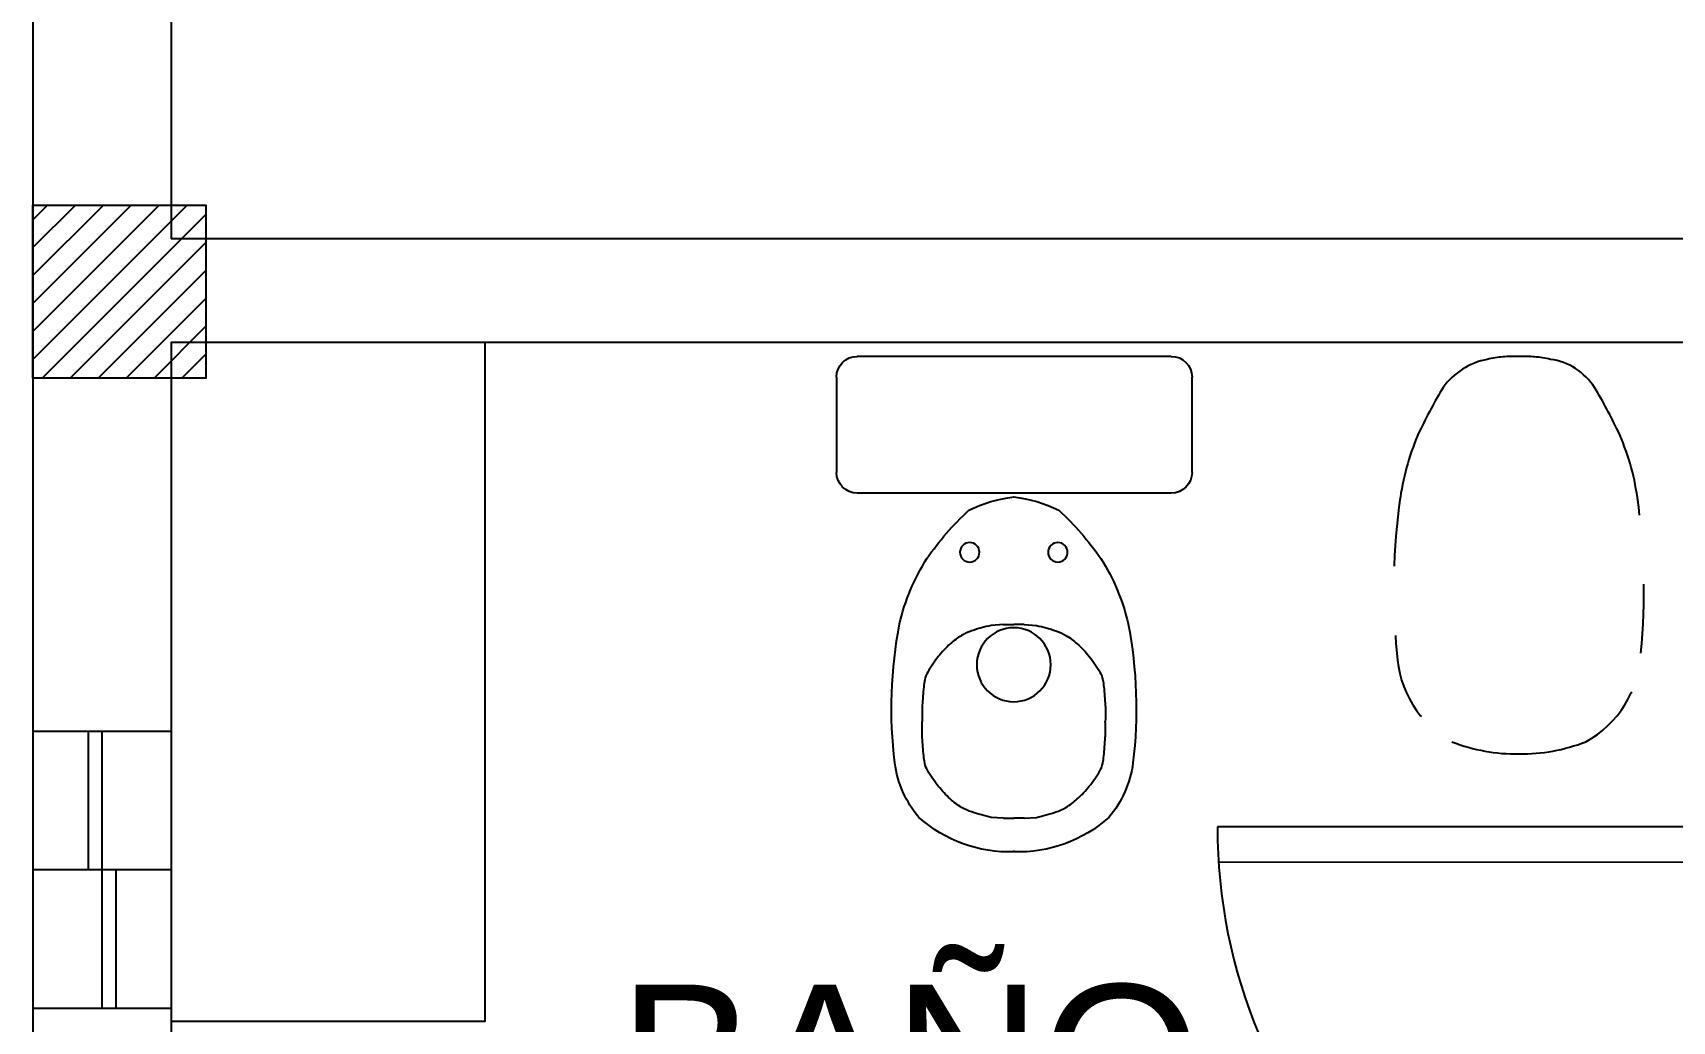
# Model space of a CAD drawing. Header units: millimetres. Extents: x 2359 to 2651, y 2020 to 2122.
# Drawn here: x 2465.698 to 2468.067, y 2094.009 to 2095.437 of the extents above; entities that cross this region are included whole.
import ezdxf
from ezdxf.enums import TextEntityAlignment as Align

# ---------------------------------------------------------------- set-up
doc = ezdxf.new("R2010")
doc.units = ezdxf.units.MM
doc.linetypes.add('DASHED', pattern=[0.75, 0.5, -0.25])
doc.layers.get('0').update_dxf_attribs({"color": 4})
for name, color, linetype in [('CARP-MARCO-PUERTAS', 102, 'Continuous'), ('columnas', 254, 'Continuous'), ('hº aº', 251, 'Continuous'), ('SANIT-DET', 1, 'Continuous')]:
    doc.layers.add(name, color=color, linetype=linetype)
doc.styles.add('ROMANS', font='arial.ttf')
doc.styles.get("Standard").update_dxf_attribs({"font": 'arial.ttf'})

# ---------------------------------------------------------------- blocks, each defined once
blk = doc.blocks.new('INODORO1')
for p, q in [((0.2268947455791759, 0.1976352826144923), (-0.2268947455791741, 0.1976352826144914)), ((-0.2568947455791752, 0.0299999999999998), (-0.2568947455791752, 0.1676352826144911)), ((0.2568947455791752, 0.167635282614492), (0.2568947455791735, 0.0299999999999998)), ((0.2268947455791741, 4.440892098500626e-16), (-0.2268947455791741, -4.440892098500626e-16))]:
    blk.add_line(p, q)
blk.add_lwpolyline([(-0.0005633844180774616, 0.7161712261150115, 0.1930226801718256), (-0.1377859485602313, 0.6662818336584151, 0.1455719974197866), (-0.1726869602619221, 0.5875849333428971, 0.07771117987866663), (-0.1657067579215834, 0.3863272866343615, 0.08754434528943882), (-0.1261522779930004, 0.2921490288797267, 0.05522761244933979), (-0.06565719104340317, 0.2224829204036952, 0.0906266329917642), (-0.0006605317703956004, 0.2031312236047971, 0.09105127768544749), (0.06448802340609383, 0.2224829204036952, 0.05522761244934346), (0.1249831103556911, 0.2921490288797267, 0.08754434528944396), (0.1645375902842741, 0.3863272866343615, 0.07771117987867077), (0.1715177926246128, 0.5875849333428971, 0.1455719974197935), (0.136616780922922, 0.6662818336584151, 0.1930226801718327), (-0.0006057832192318813, 0.7161712261150115, 61.25604041911787)], format="xyb", close=True)
for centre, start, end in [((-0.2268947455791741, 0.1676352826144911), 90, 180), ((0.2268947455791759, 0.167635282614492), 0, 90), ((-0.2268947455791741, 0.0299999999999998), 180, 270), ((0.2268947455791741, 0.0299999999999998), 269.9999999999999, 359.9999999999997)]:
    blk.add_arc(centre, 0.03, start, end)
at = {"layer": 'SANIT-DET'}
for points in [[(-0.01557458535687317, 0.6674468157577123), (-0.03342487321750909, 0.6661712260753065, 0.02874743355306019), (-0.06151704522505508, 0.6584443380318883, 0.0524214617765476), (-0.07606373368240593, 0.6517615916990966, 0.05004112851012973), (-0.0925343142549222, 0.6396161613980953, 0.04053820069511076), (-0.1098194982171163, 0.6212238388286642, 0.03630433748716843), (-0.1251615268337956, 0.5988353468078353, 0.08346033554677447), (-0.1293623092635281, 0.5877308195514159, 0.02481232333862293), (-0.1308681500802722, 0.5774550183485696, 0.009630557430263243), (-0.1329155476356032, 0.5507899894662158, 0.01434379524694405), (-0.1331752199795568, 0.5417401210967763, 0.009207642303334207), (-0.1329155476356032, 0.5276404026128241)], [(0.01414402397546155, 0.6674468157577123), (0.03199431183609747, 0.6661712260753065, -0.02874743355306019), (0.06008648384364346, 0.6584443380318883, -0.0524214617765476), (0.07463317230099431, 0.6517615916990966, -0.05004112851012973), (0.09110375287351058, 0.6396161613980953, -0.04053820069511076), (0.1083889368357047, 0.6212238388286642, -0.03630433748716843), (0.1237309654523839, 0.5988353468078353, -0.08346033554677447), (0.1279317478821165, 0.5877308195514159, -0.02481232333862293), (0.1294375886988606, 0.5774550183485696, -0.009630557430263243), (0.1314849862541916, 0.5507899894662158, -0.01434379524694405), (0.1317446585981452, 0.5417401210967763, -0.009207642303334207), (0.1314849862541916, 0.5276404026128241)], [(-0.01557458535687317, 0.3876319231521122), (-0.03342487321750909, 0.3889075128345179, -0.02874743355306019), (-0.06151704522505508, 0.3966344008779362, -0.0524214617765476), (-0.07606373368240593, 0.4033171472107278, -0.05004112851012973), (-0.0925343142549222, 0.4154625775117292, -0.04053820069511076), (-0.1098194982171163, 0.4338549000811603, -0.03630433748716843), (-0.1251615268337956, 0.4562433921019891, -0.08346033554677447), (-0.1293623092635281, 0.4673479193584085, -0.02481232333862293), (-0.1308681500802722, 0.4776237205612548, -0.009630557430263243), (-0.1329155476356032, 0.5042887494436086, -0.01434379524694405), (-0.1331752199795568, 0.5133386178130481, -0.009207642303334207), (-0.1329155476356032, 0.5274383362970003)], [(0.01414402397546155, 0.3876319231521122), (0.03199431183609747, 0.3889075128345179, 0.02874743355306019), (0.06008648384364346, 0.3966344008779362, 0.0524214617765476), (0.07463317230099431, 0.4033171472107278, 0.05004112851012973), (0.09110375287351058, 0.4154625775117292, 0.04053820069511076), (0.1083889368357047, 0.4338549000811603, 0.03630433748716843), (0.1237309654523839, 0.4562433921019891, 0.08346033554677447), (0.1279317478821165, 0.4673479193584085, 0.02481232333862293), (0.1294375886988606, 0.4776237205612548, 0.009630557430263243), (0.1314849862541916, 0.5042887494436086, 0.01434379524694405), (0.1317446585981452, 0.5133386178130481, 0.009207642303334207), (0.1314849862541916, 0.5274383362970003)]]:
    blk.add_lwpolyline(points, format="xyb", dxfattribs=at)
for points in [[(-0.01557458535687317, 0.6674468157577123), (-0.000772034696632673, 0.6674468157577123)], [(0.01414402397546155, 0.6674468157577123), (-0.0006585266847789484, 0.6674468157577123)], [(-0.01557458535687317, 0.3876319231521122), (-0.000772034696632673, 0.3876319231521122)], [(0.01414402397546155, 0.3876319231521122), (-0.0006585266847789484, 0.3876319231521122)]]:
    blk.add_lwpolyline(points, dxfattribs=at)
for centre, radius in [((-0.0007364800912830205, 0.4456001896467108), 0.0534647475425416), ((-0.06441290332161387, 0.2831884093759707), 0.01412276350180353), ((0.06298234194020225, 0.2831884093759707), 0.01412276350180353)]:
    blk.add_circle(centre, radius, dxfattribs=at)
at = {"style": 'ROMANS', "flags": 1}
blk.add_attdef('NOMENCLATURA', text='', height=0.08, dxfattribs=at).set_placement((0.01666697562190822, 0.1001533630676919), align=Align.MIDDLE)

msp = doc.modelspace()

# ---------------------------------------------------------------- hatches: boundary and pattern name
at = {"layer": 'hº aº'}
h = msp.add_hatch(dxfattribs=at)
h.set_pattern_fill('ANSI31', color=256, scale=0.009000000000000001, style=0)
h.set_pattern_definition([(45, (1827.424871584495, 1662.7486582838), (-0.02020557627240559, 0.0202055762724056), [])])
h.paths.add_polyline_path([(2465.69786938754, 2095.188404321821), (2465.94786938754, 2095.188404321821), (2465.94786938754, 2094.93926801856), (2465.69786938754, 2094.93926801856)])

# ---------------------------------------------------------------- linework, layer by layer
at = {"color": 4}
for p, q in [((2465.69786938754, 2098.339717895003), (2465.697869387541, 2094.427454231613)), ((2465.89786938754, 2098.139717895002), (2465.89786938754, 2095.139717895004)), ((2468.616032886543, 2095.139717895001), (2465.89786938754, 2095.139717895004)), ((2468.616054922082, 2094.989717895002), (2465.897869387541, 2094.989717895004)), ((2465.897869387541, 2094.989717895004), (2465.897869387541, 2094.427454231613)), ((2468.190114507686, 2094.289717592448), (2467.409755480274, 2094.289727349817)), ((2467.411406795697, 2094.239291805684), (2468.190114507686, 2094.23870333015)), ((2465.69786938754, 2094.027454231613), (2465.69786938754, 2092.832710973224)), ((2465.897869387538, 2094.027454231613), (2465.897869387538, 2092.789717895004))]:
    msp.add_line(p, q, dxfattribs=at)
at = {"color": 102}
for p, q in [((2465.897869387539, 2094.427454231613), (2465.697869387541, 2094.427454231613)), ((2465.697869387541, 2094.427454231613), (2465.697869387541, 2094.027454231613)), ((2465.77786938754, 2094.427454231613), (2465.77786938754, 2094.227454231613)), ((2465.79786938754, 2094.427454231613), (2465.79786938754, 2094.027454231613)), ((2465.897869387539, 2094.427454231613), (2465.897869387539, 2094.027454231613)), ((2465.897869387539, 2094.227454231613), (2465.697869387541, 2094.227454231613)), ((2465.81786938754, 2094.227454231613), (2465.81786938754, 2094.027454231613)), ((2465.897869387539, 2094.027454231613), (2465.69786938754, 2094.027454231613))]:
    msp.add_line(p, q, dxfattribs=at)
at = {"color": 2}
msp.add_lwpolyline([(2466.351449045285, 2094.989717895004), (2465.897869387538, 2094.989717895004), (2465.897869387538, 2094.008917897382), (2466.351449045285, 2094.008917897382)], close=True, dxfattribs=at)
at = {"color": 1, "linetype": 'DASHED', "ltscale": 0.15}
msp.add_lwpolyline([(2467.942087939152, 2094.412770697509, 0.2627215493034217), (2468.021681537163, 2094.540688980026, 0.06143093666860877), (2468.016695268193, 2094.765988724492, 0.07383709137101709), (2467.988759902711, 2094.861829562884, 0.02135951055555376), (2467.954995817489, 2094.924651132933, 0.2174581877227231), (2467.89098612352, 2094.965415115494, 0.06769469608193761), (2467.845378251862, 2094.96954720387, 0.06763934359633131), (2467.799891016754, 2094.965415115494, 0.1900089798909448), (2467.735881322785, 2094.924651132933, 0.02135951055555087), (2467.702117237563, 2094.861829562884, 0.06968532023286446), (2467.674181872081, 2094.765988724492, 0.06143093666861234), (2467.669195603111, 2094.540688980026, 0.2627215493034162), (2467.748789201122, 2094.412770697509, 0.0968201514741298), (2467.845647953051, 2094.395155437, 0.09647138610828247), (2467.942087939152, 2094.412770697509)], format="xyb", close=True, dxfattribs=at)
at = {"color": 7}
msp.add_arc((2468.191429268666, 2094.289878632278), 0.7816738030302339, 180.0110888283409, 270.5116722990231, dxfattribs=at)
at = {"layer": 'columnas'}
msp.add_lwpolyline([(2465.69786938754, 2095.188404321821), (2465.94786938754, 2095.188404321821), (2465.94786938754, 2094.938404321821), (2465.69786938754, 2094.938404321821)], close=True, dxfattribs=at)

# ---------------------------------------------------------------- block references
at = {"layer": 'CARP-MARCO-PUERTAS', "xscale": -1, "rotation": 180}
msp.add_blockref('INODORO1', (2467.116289456974, 2094.969717895004), dxfattribs=at)

# ---------------------------------------------------------------- texts
at = {"color": 7, "insert": (2467.469169432825, 2094.061956330812), "char_height": 0.04253707390774446, "attachment_point": 3}
msp.add_mtext_dynamic_manual_height_columns('{\\H5x;BAÑO.}', width=6.187741826308411, gutter_width=12.5, heights=[0], dxfattribs=at)

doc.saveas('drawing.dxf')
